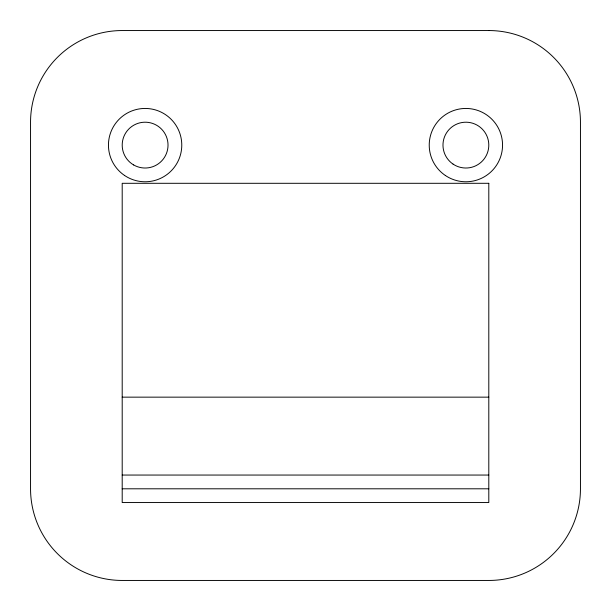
<?xml version="1.0" encoding="UTF-8"?>
<svg xmlns="http://www.w3.org/2000/svg" width="611" height="611" viewBox="0 0 611 611"><rect width="100%" height="100%" fill="white"/><g stroke="black" fill="none" stroke-linecap="round" stroke-linejoin="round"><path stroke-width="0.92" d="M122.2 397.15L488.8 397.15M122.2 475.053L488.8 475.053M122.2 488.8L488.8 488.8M488.8 30.55L122.2 30.55A91.65 91.65 0 0 0 30.55 122.2L30.55 488.8A91.65 91.65 0 0 0 122.2 580.45L488.8 580.45A91.65 91.65 0 0 0 580.45 488.8L580.45 122.2A91.65 91.65 0 0 0 488.8 30.55M488.8 183.3L122.2 183.3L122.2 502.548L488.8 502.548L488.8 183.3M453.041 164.084A22.913 22.913 0 0 0 488.739 146.747A22.913 22.913 0 0 0 455.875 124.507A22.913 22.913 0 0 0 453.041 164.084M133.656 164.955A22.913 22.913 0 0 0 168.025 145.113A22.913 22.913 0 0 0 133.656 125.27A22.913 22.913 0 0 0 133.656 164.955M445.343 175.472A36.66 36.66 0 0 0 502.456 147.725A36.66 36.66 0 0 0 449.872 112.134A36.66 36.66 0 0 0 445.343 175.472M124.568 175.472A36.66 36.66 0 0 0 181.681 147.725A36.66 36.66 0 0 0 129.097 112.134A36.66 36.66 0 0 0 124.568 175.472"/></g></svg>
